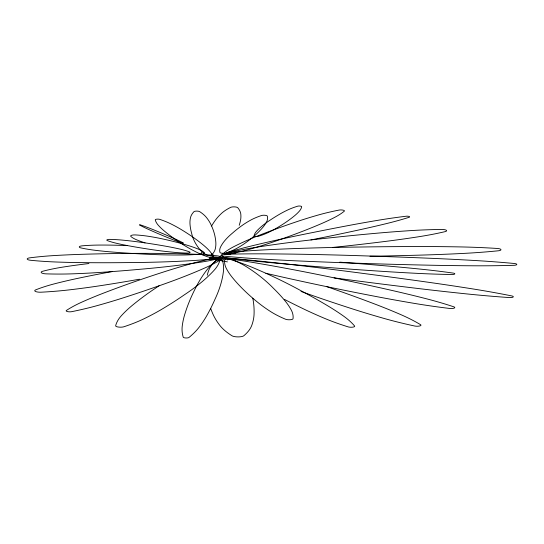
<?xml version="1.0" encoding="UTF-8"?>
<svg xmlns="http://www.w3.org/2000/svg" width="544" height="544" viewBox="0 0 544 544"><rect width="100%" height="100%" fill="white"/><g stroke="black" fill="none" stroke-linecap="round" stroke-linejoin="round"><path stroke-width="0.82" d="M159.038 285.811L151.456 290.924A1025.549 286.117 0.9 0 0 132.512 305.204A521.179 145.404 0.9 0 0 121.448 315.642A210.338 58.684 0.9 0 0 115.661 325.74A4.638 1.292 0.9 0 0 118.585 327.073A4.638 1.292 0.9 0 0 123.889 326.76A210.338 58.684 0.9 0 0 144.541 318.519A521.179 145.404 0.9 0 0 162.37 308.924A1025.549 286.117 0.9 0 0 184.11 294.984A700.087 195.316 0.9 0 0 201.321 282.343A602.82 168.184 0.9 0 0 214.118 270.266A210.338 58.684 0.9 0 0 219.905 260.168A4.638 1.292 0.9 0 0 213.676 258.774M310.923 239.924L324.503 237.204A1327.979 370.491 0.9 0 0 361.529 229.371A668.814 186.592 0.9 0 0 386.859 223.489A268.389 74.882 0.9 0 0 409.034 217.321A2.421 0.673 0.9 0 0 409.095 216.464A2.421 0.673 0.9 0 0 406.123 216.233A268.389 74.882 0.9 0 0 378.182 220.259A668.814 186.592 0.9 0 0 350.302 225.196A1327.979 370.498 0.9 0 0 312.222 232.635A902.972 251.92 0.9 0 0 279.208 239.53A774.894 216.186 0.9 0 0 249.859 246.35A268.389 74.882 0.9 0 0 227.684 252.518A2.421 0.673 0.9 0 0 227.623 253.368A2.421 0.673 0.9 0 0 230.602 253.599A268.376 74.875 0.9 0 0 236.137 252.899M332.377 247.479L344.155 246.235A865.429 241.448 0.9 0 0 388.511 241.019A440.497 122.896 0.9 0 0 419.064 236.681A178.119 49.694 0.9 0 0 445.182 231.615A4.359 1.217 0.9 0 0 446.257 230.234A4.359 1.217 0.9 0 0 441.857 229.452A178.119 49.694 0.9 0 0 409.802 230.67A440.497 122.896 0.9 0 0 376.536 233.24A865.429 241.448 0.9 0 0 331.058 237.735A591.199 164.941 0.9 0 0 291.482 242.277A509.354 142.106 0.9 0 0 256.149 247.289A178.119 49.694 0.9 0 0 230.03 252.362A4.359 1.217 0.9 0 0 230.01 254.157M218.096 257.292L218.137 257.285A2.455 0.687 0.9 0 1 220.776 257.761A3.488 0.972 0.9 0 1 221.884 258.924A235.416 65.681 0.9 0 1 206.081 267.403A678.354 189.258 0.9 0 1 182.675 277.141A789.303 220.211 0.9 0 1 155.108 287.164A1158.7 323.265 0.9 0 1 122.468 298.092A585.942 163.472 0.9 0 1 97.716 305.47A235.416 65.681 0.9 0 1 71.794 311.651A3.488 0.972 0.9 0 1 67.531 311.596A3.488 0.972 0.9 0 1 66.429 310.434A235.416 65.681 0.9 0 1 82.232 301.947A585.942 163.472 0.9 0 1 102.442 293.536A1158.72 323.272 0.9 0 1 165.845 271.266A585.942 163.472 0.9 0 1 190.59 263.881A235.416 65.681 0.9 0 1 216.519 257.7A3.488 0.972 0.9 0 1 220.776 257.761M334.064 277.855L356.177 280.772A1972.347 550.27 0.9 0 0 419.397 288.653A992.712 276.957 0.9 0 0 464.95 293.733A398.419 111.153 0.9 0 0 509.388 297.575A3.291 0.918 0.9 0 0 513.067 297.078A3.291 0.918 0.9 0 0 511.863 295.95A398.419 111.153 0.9 0 0 472.355 288.857A992.712 276.957 0.9 0 0 428.971 282.35A1972.347 550.27 0.9 0 0 366.649 273.884A1340.729 374.048 0.9 0 0 310.651 266.805A1150.281 320.919 0.9 0 0 257.876 260.923A398.419 111.153 0.9 0 0 213.432 257.081A3.291 0.918 0.9 0 0 209.753 257.577A3.291 0.918 0.9 0 0 210.956 258.706A398.426 111.16 0.9 0 0 227.426 261.875M265.86 273.265L275.461 275.482A1431.536 399.384 0.9 0 0 375.387 296.385A722.996 201.708 0.9 0 0 412.597 303.096A290.285 80.988 0.9 0 0 449.63 308.455A3.788 1.054 0.9 0 0 454.09 308.135A3.788 1.054 0.9 0 0 453.839 306.83A290.285 80.988 0.9 0 0 424.85 298.377A722.996 201.708 0.9 0 0 391.224 290.278A1431.55 399.391 0.9 0 0 342.006 279.541A974.576 271.898 0.9 0 0 297.18 270.436A837.216 233.573 0.9 0 0 254.089 262.657A290.285 80.988 0.9 0 0 217.056 257.305A3.788 1.054 0.9 0 0 212.058 257.931M326.808 286.627L336.464 290.04A1396.054 389.484 0.9 0 1 374.83 304.055A705.629 196.867 0.9 0 1 400.255 314.378A283.41 79.07 0.9 0 1 420.58 324.7A4.005 1.115 0.9 0 1 419.519 326.019A4.005 1.115 0.9 0 1 414.616 325.999A283.41 79.07 0.9 0 1 382.983 318.138A705.629 196.867 0.9 0 1 352.505 308.917A1396.054 389.484 0.9 0 1 312.038 295.358L301.022 291.455M211.528 253.633L211.677 253.742A7.426 2.074 0.9 0 1 210.467 255.789M207.257 275.237A442.7 123.508 0.9 0 1 208.726 270.361A180.758 50.429 0.9 0 1 216.648 260.052A6.331 1.768 0.9 0 1 222.312 258.924M227.616 259.991A4.005 1.115 0.9 0 1 229.826 259.236M223.026 259.984A3.781 1.054 0.9 0 1 225.087 258.896A3.781 1.054 0.9 0 1 229.514 259.189A248.819 69.421 0.9 0 1 252.946 267.655A716.829 199.988 0.9 0 1 277.787 278.814A833.966 232.669 0.9 0 1 301.954 291.258A1224.177 341.537 0.9 0 1 327.25 305.524A619.215 172.754 0.9 0 1 343.271 315.901A248.819 69.421 0.9 0 1 354.586 326.006A3.781 1.054 0.9 0 1 352.696 327.155A3.781 1.054 0.9 0 1 348.153 326.876A248.819 69.421 0.9 0 1 324.72 318.417A619.215 172.754 0.9 0 1 303.26 308.774A1224.082 341.51 0.9 0 1 284.512 299.424M213.493 255.816A4.726 1.319 0.9 0 1 213.547 256.503M213.18 254.585A3.842 1.074 0.9 0 1 211.643 254.592M211.589 225.998A548.026 152.891 0.9 0 1 215.349 220.238A280.609 78.288 0.9 0 1 221.537 213.37A114.41 31.919 0.9 0 1 230.649 207.373A3.842 1.074 0.9 0 1 234.532 206.876A3.842 1.074 0.9 0 1 237.762 207.74A114.41 31.919 0.9 0 1 240.822 214.363A280.609 78.288 0.9 0 1 240.285 221.524A548.012 152.891 0.9 0 1 239.217 225.291M227.46 254.463A4.332 1.21 0.9 0 1 228.963 252.538A233.029 65.015 0.9 0 1 265.282 249.839A669.739 186.85 0.9 0 1 311.494 248.016A778.512 217.199 0.9 0 1 361.862 247.003A1141.584 318.492 0.9 0 1 418.812 246.541A578.782 161.473 0.9 0 1 459.483 246.901A233.029 65.015 0.9 0 1 497.413 248.472A4.332 1.21 0.9 0 1 500.949 249.587A4.332 1.21 0.9 0 1 498.29 250.791A233.029 65.015 0.9 0 1 461.978 253.49A578.782 161.473 0.9 0 1 422.035 255.068A1141.598 318.498 0.9 0 1 369.981 256.251M220.918 255.578A5.379 1.503 0.9 0 1 221.666 257.883A110.731 30.892 0.9 0 1 200.872 262.147A308.339 86.027 0.9 0 1 171.625 266.104A355.667 99.226 0.9 0 1 138.632 269.402A517.364 144.344 0.9 0 1 100.66 272.394A267.376 74.596 0.9 0 1 72.631 273.829A110.731 30.892 0.9 0 1 46.22 273.863A5.379 1.503 0.9 0 1 41.528 272.83A5.379 1.503 0.9 0 1 42.752 271.252A110.731 30.892 0.9 0 1 63.539 266.988A267.376 74.596 0.9 0 1 88.903 263.554M139.42 279.215A696.973 194.446 0.9 0 1 100.014 285.743A357.326 99.688 0.9 0 1 70.421 289.741A145.996 40.732 0.9 0 1 41.147 292.196A5.202 1.448 0.9 0 1 35.673 291.53A5.202 1.448 0.9 0 1 35.625 289.898A145.996 40.732 0.9 0 1 55.536 283.54A357.326 99.688 0.9 0 1 80.757 277.719A696.952 194.446 0.9 0 1 112.003 271.599M220.041 257.611A5.202 1.448 0.9 0 1 222.108 258.128M252.79 298.221A863.784 240.985 0.9 0 1 254.068 313.99A442.68 123.502 0.9 0 1 251.729 325.462A180.758 50.429 0.9 0 1 243.8 335.764A6.331 1.768 0.9 0 1 238.136 336.899A6.331 1.768 0.9 0 1 232.023 335.784A180.758 50.429 0.9 0 1 219.912 325.502A442.68 123.502 0.9 0 1 212.922 314.044A863.818 240.999 0.9 0 1 210.671 308.428M220.395 256.061A2.659 0.741 0.9 0 0 221.694 257.067A267.859 74.732 0.9 0 0 252.906 260.889A667.495 186.225 0.9 0 0 286.817 264.098A1324.633 369.56 0.9 0 0 383.887 271.442A667.495 186.225 0.9 0 0 418.758 273.435A267.859 74.732 0.9 0 0 452.159 274.502A2.659 0.741 0.9 0 0 454.757 273.958A2.659 0.741 0.9 0 0 453.268 273.108A267.859 74.732 0.9 0 0 422.056 269.287A667.495 186.225 0.9 0 0 388.144 266.077A1324.667 369.573 0.9 0 0 339.81 262.154M201.341 252.491A4.352 1.217 0.9 0 1 199.124 254.225A61.982 17.292 0.9 0 1 182.648 255A168.116 46.9 0.9 0 1 161.391 254.796A192.821 53.795 0.9 0 1 138.747 253.803A279.058 77.853 0.9 0 1 113.642 252.137A146.098 40.759 0.9 0 1 95.955 250.396A61.982 17.292 0.9 0 1 81.076 247.955A4.352 1.217 0.9 0 1 79.329 246.779A4.352 1.217 0.9 0 1 82.13 245.847A61.982 17.292 0.9 0 1 98.614 245.072A146.098 40.759 0.9 0 1 117.082 245.256A279.045 77.853 0.9 0 1 127.527 245.596M202.892 253.858A4.23 1.183 0.9 0 0 204.306 252.606A42.684 11.907 0.9 0 0 198.669 249.254A97.356 27.159 0.9 0 0 189.734 246.01A182.859 51.014 0.9 0 0 160.188 238.422A97.356 27.159 0.9 0 0 147.88 236.212A42.684 11.907 0.9 0 0 135.483 234.933A4.23 1.183 0.9 0 0 130.784 236.375A42.684 11.907 0.9 0 0 136.428 239.727A97.356 27.159 0.9 0 0 145.044 242.876M139.781 224.869L139.631 225.026A149.008 41.575 0.9 0 0 144.976 227.766A369.281 103.027 0.9 0 0 150.994 230.52A736.562 205.496 0.9 0 0 159.854 234.348A499.841 139.448 0.9 0 0 167.926 237.708A428.223 119.469 0.9 0 0 175.712 240.761A149.008 41.568 0.9 0 0 182.648 243.209L183.403 243.08A149.008 41.575 0.9 0 0 178.058 240.346A369.281 103.027 0.9 0 0 172.04 237.592A736.59 205.503 0.9 0 0 154.04 229.983A369.281 103.027 0.9 0 0 147.322 227.351A149.008 41.568 0.9 0 0 140.386 224.896L139.781 224.869M220.408 257.013A4.672 1.306 0.9 0 0 217.124 255.83A120.863 33.721 0.9 0 0 191.073 254.082A294.909 82.28 0.9 0 0 162.357 253.436A574.144 160.181 0.9 0 0 82.572 254.293A294.909 82.28 0.9 0 0 54.468 255.551A120.863 33.721 0.9 0 0 29.723 257.849A4.672 1.306 0.9 0 0 27.22 259.087A4.672 1.306 0.9 0 0 30.505 260.263A120.863 33.721 0.9 0 0 56.556 262.018A294.909 82.28 0.9 0 0 85.272 262.664A574.144 160.181 0.9 0 0 125.29 262.623A393.713 109.84 0.9 0 0 160.718 261.997A340.456 94.982 0.9 0 0 193.161 260.549A120.863 33.721 0.9 0 0 217.899 258.25A4.672 1.306 0.9 0 0 220.408 257.013M219.837 259.624A2.951 0.823 0.9 0 0 216.689 260.134A335.655 93.643 0.9 0 0 206.298 270.688A836.352 233.335 0.9 0 0 198.805 282.05A1661.084 463.427 0.9 0 0 184.729 314.48A836.352 233.335 0.9 0 0 182.247 326.087A335.655 93.643 0.9 0 0 183.233 337.185A2.951 0.823 0.9 0 0 185.824 337.974A2.951 0.823 0.9 0 0 188.972 337.464A335.655 93.643 0.9 0 0 199.362 326.91A836.352 233.335 0.9 0 0 206.856 315.547A1661.043 463.413 0.9 0 0 214.928 299.377A1129.31 315.064 0.9 0 0 220.538 284.954A969.034 270.354 0.9 0 0 223.414 271.51A335.655 93.643 0.9 0 0 222.421 260.406A2.951 0.823 0.9 0 0 219.837 259.624M227.65 259.005A4.094 1.142 0.9 0 0 224.706 260.018A167.77 46.804 0.9 0 0 226.406 268.593A414.929 115.763 0.9 0 0 232.533 277.719A815.204 227.433 0.9 0 0 258.339 302.824A414.929 115.763 0.9 0 0 270.552 311.542A167.77 46.804 0.9 0 0 285.559 319.233A4.094 1.142 0.9 0 0 290.074 319.743A4.094 1.142 0.9 0 0 293.019 318.73A167.77 46.804 0.9 0 0 291.312 310.155A414.929 115.763 0.9 0 0 285.185 301.036A815.204 227.433 0.9 0 0 273.537 288.395A556.852 155.36 0.9 0 0 261.29 277.29A479.794 133.858 0.9 0 0 247.173 267.213A167.77 46.804 0.9 0 0 232.159 259.522A4.094 1.142 0.9 0 0 227.65 259.005M221.347 255.143A3.318 0.925 0.9 0 0 223.747 256.129A326.59 91.113 0.9 0 0 264.03 259.175A813.851 227.059 0.9 0 0 307.176 261.324A1614.714 450.493 0.9 0 0 429.447 265.193A813.851 227.059 0.9 0 0 472.94 265.785A326.59 91.113 0.9 0 0 513.998 265.309A3.318 0.925 0.9 0 0 516.793 264.486A3.318 0.925 0.9 0 0 514.393 263.507A326.59 91.113 0.9 0 0 474.116 260.46A813.851 227.059 0.9 0 0 430.97 258.305A1614.687 450.486 0.9 0 0 369.906 256.054A1098.343 306.428 0.9 0 0 315.588 254.531A942.779 263.024 0.9 0 0 265.207 253.851A326.59 91.113 0.9 0 0 224.148 254.327A3.318 0.925 0.9 0 0 221.347 255.143M225.148 254.068A3.386 0.945 0.9 0 0 229.167 254.116A161.5 45.057 0.9 0 0 249.798 249.227A400.5 111.738 0.9 0 0 269.273 243.25A788.657 220.028 0.9 0 0 318.016 225.08A400.5 111.738 0.9 0 0 333.152 218.164A161.5 45.057 0.9 0 0 344.257 211.228A3.386 0.945 0.9 0 0 343.026 210.14A3.386 0.945 0.9 0 0 339.007 210.093A161.5 45.057 0.9 0 0 318.376 214.982A400.5 111.738 0.9 0 0 298.908 220.959A788.671 220.034 0.9 0 0 273.639 229.854A538.2 150.151 0.9 0 0 252.532 238.041A463.304 129.261 0.9 0 0 235.022 246.044A161.5 45.057 0.9 0 0 223.917 252.98A3.386 0.945 0.9 0 0 225.148 254.068M222.292 253.28A3.305 0.925 0.9 0 0 225.855 253.028A93.371 26.051 0.9 0 0 236.484 248.52A228.575 63.77 0.9 0 0 245.092 243.168A445.89 124.399 0.9 0 0 262.745 227.474A228.575 63.77 0.9 0 0 266.696 221.653A93.371 26.051 0.9 0 0 267.335 216.138A3.305 0.925 0.9 0 0 265.01 215.295A3.305 0.925 0.9 0 0 261.446 215.546A93.371 26.051 0.9 0 0 250.818 220.055A228.575 63.77 0.9 0 0 242.209 225.406A445.883 124.399 0.9 0 0 232.424 233.158A305.51 85.238 0.9 0 0 225.168 240.196A263.969 73.644 0.9 0 0 220.606 246.922A93.371 26.051 0.9 0 0 219.966 252.436A3.305 0.925 0.9 0 0 222.292 253.28M209.168 255.292A3.067 0.857 0.9 0 0 211.895 254.694A114.158 31.851 0.9 0 0 215.315 248.758A281.731 78.601 0.9 0 0 215.812 242.25A552.629 154.176 0.9 0 0 210.644 223.985A281.731 78.601 0.9 0 0 206.462 217.518A114.158 31.851 0.9 0 0 199.709 211.664A3.067 0.857 0.9 0 0 196.656 211.106A3.067 0.857 0.9 0 0 193.929 211.704A114.158 31.851 0.9 0 0 190.509 217.641A281.731 78.601 0.9 0 0 190.006 224.148A552.629 154.176 0.9 0 0 191.631 233.288A377.774 105.393 0.9 0 0 194.528 241.4A325.679 90.862 0.9 0 0 199.356 248.88A114.158 31.851 0.9 0 0 206.115 254.735A3.067 0.857 0.9 0 0 209.168 255.292M211.072 257.203A2.632 0.734 0.9 0 0 212.711 256.496A108.501 30.267 0.9 0 0 209.59 250.995A268.369 74.875 0.9 0 0 203.531 245.222A527.299 147.111 0.9 0 0 181.138 229.493A268.369 74.875 0.9 0 0 171.299 224.094A108.501 30.267 0.9 0 0 159.916 219.409A2.632 0.734 0.9 0 0 156.917 219.164A2.632 0.734 0.9 0 0 155.285 219.864A108.501 30.267 0.9 0 0 158.406 225.372A268.369 74.875 0.9 0 0 164.465 231.139A527.292 147.111 0.9 0 0 174.876 239.081A360.182 100.49 0.9 0 0 185.314 246.024A310.325 86.578 0.9 0 0 196.697 252.266A108.501 30.267 0.9 0 0 208.08 256.952A2.632 0.734 0.9 0 0 211.072 257.203M255.551 236.511A2.319 0.646 0.9 0 0 258.162 236.368A86.856 24.235 0.9 0 0 267.709 232.764A214.39 59.813 0.9 0 0 275.91 228.5A420.587 117.341 0.9 0 0 294.365 215.92A214.39 59.813 0.9 0 0 299.275 211.242A86.856 24.235 0.9 0 0 301.648 206.727A2.319 0.646 0.9 0 0 300.2 206.074A2.319 0.646 0.9 0 0 297.588 206.217A86.856 24.235 0.9 0 0 288.041 209.821A214.39 59.813 0.9 0 0 279.84 214.084A420.594 117.341 0.9 0 0 269.933 220.286A287.49 80.206 0.9 0 0 262.147 225.937A247.84 69.142 0.9 0 0 256.476 231.343A86.856 24.235 0.9 0 0 254.102 235.858A2.319 0.646 0.9 0 0 255.551 236.511M189.74 252.695A2.781 0.775 0.9 0 0 189.468 251.872A50.578 14.11 0.9 0 0 180.581 249.234A121.271 33.837 0.9 0 0 169.279 246.867A233.736 65.212 0.9 0 0 135.191 241.529A121.271 33.837 0.9 0 0 122.155 240.088A50.578 14.11 0.9 0 0 109.657 239.38A2.781 0.775 0.9 0 0 107.107 239.768A2.781 0.775 0.9 0 0 107.379 240.598A50.578 14.11 0.9 0 0 116.26 243.236A121.271 33.837 0.9 0 0 127.568 245.602A233.736 65.212 0.9 0 0 144.255 248.458A160.942 44.9 0.9 0 0 159.671 250.716A139.76 38.991 0.9 0 0 174.692 252.375A50.578 14.11 0.9 0 0 187.19 253.082A2.781 0.775 0.9 0 0 189.74 252.695"/></g></svg>
